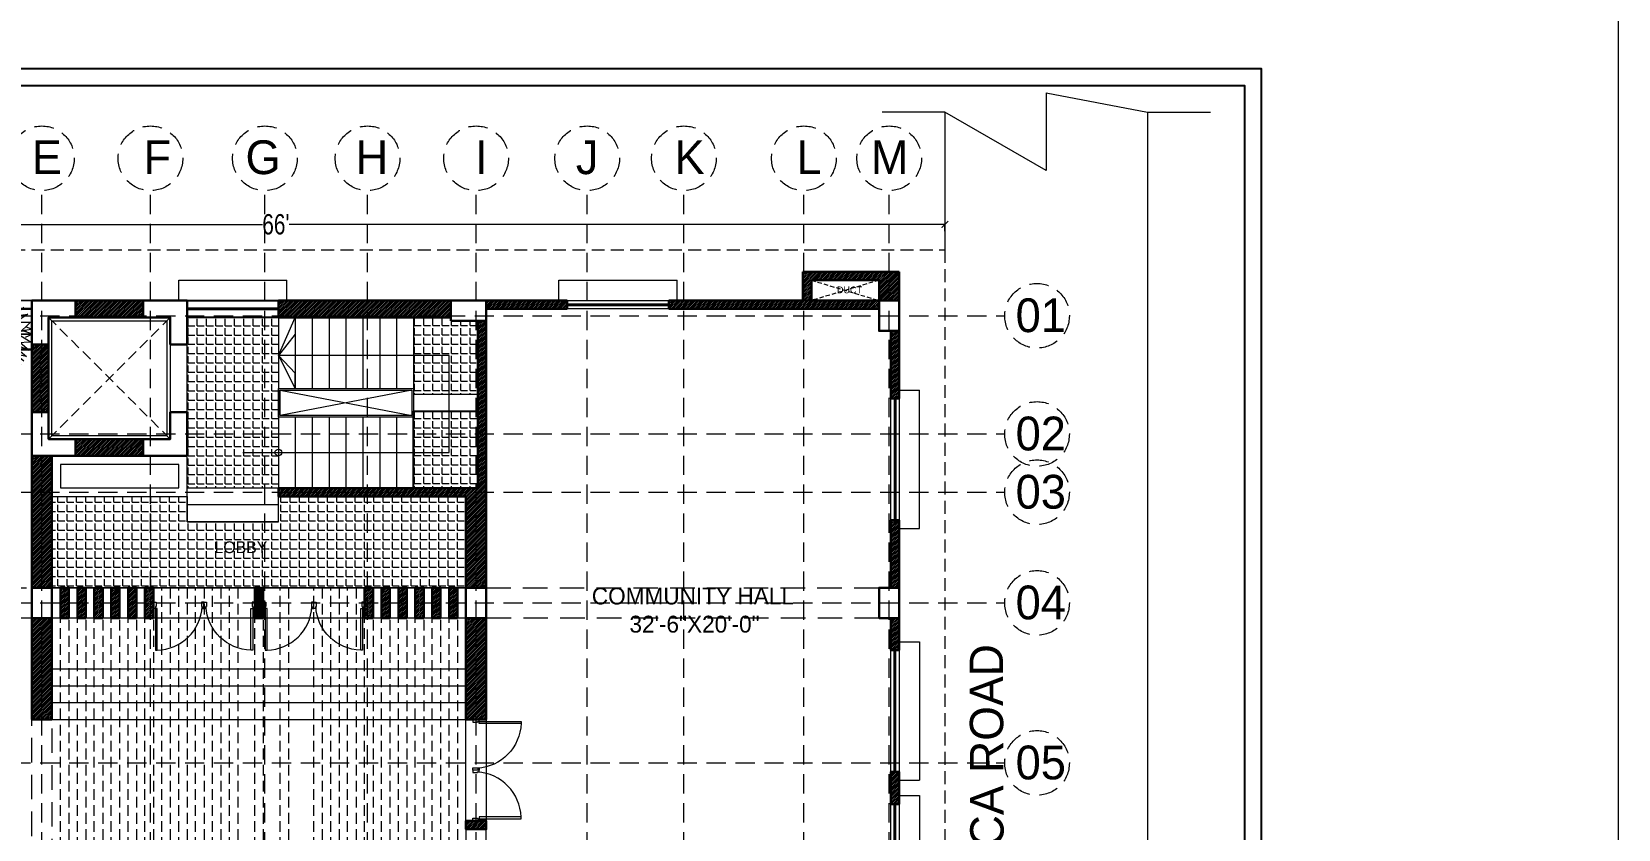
# Model space of a CAD drawing. Header units: inches. Extents: x 23587 to 406221, y -226199 to -75910.
# Drawn here: x 390382 to 391322, y -214970 to -214498 of the extents above; entities that cross this region are included whole.
import ezdxf

# ---------------------------------------------------------------- set-up
doc = ezdxf.new("R2010")
doc.units = ezdxf.units.IN
doc.header["$LTSCALE"] = 25.4
doc.header["$MEASUREMENT"] = 0
doc.header["$PDMODE"] = 34
doc.linetypes.add('DASHED', pattern=[0.75, 0.5, -0.25])
doc.linetypes.add('DASHED2', pattern=[9.525, 6.35, -3.175])
for name, color, linetype, lineweight in [('COLOUM', 1, 'Continuous', 40), ('Fresh air fan', 250, 'Continuous', 0), ('RAIL', 22, 'Continuous', 13), ('sill', 252, 'Continuous', 13), ('stair', 139, 'Continuous', 18), ('T-TEXT', 5, 'Continuous', 13), ('Text.', 7, 'Continuous', 13), ('wall', 7, 'Continuous', 30)]:
    doc.layers.add(name, color=color, linetype=linetype, lineweight=lineweight)
doc.layers.add('DOOR', color=42, linetype='Continuous')
doc.styles.add('2', font='ARIALN.TTF')
doc.styles.add('style3', font='TCCM____.TTF')
doc.styles.add('Swis 721 LrCn BT', font='swisscl.ttf')
doc.dimstyles.new('WORKING DIM_01', dxfattribs={"dimtxt": 7, "dimasz": 4, "dimexe": 0.03, "dimexo": 0.0125, "dimgap": 0.0125, "dimtad": 0, "dimdec": 0, "dimzin": 0, "dimdsep": 46, "dimlunit": 4, "dimtxsty": 'Swis 721 LrCn BT', "dimblk": 'ARCHTICK', "dimcen": 0.135, "dimdle": 0.03, "dimclrd": 256, "dimclre": 256, "dimclrt": 256, "dimadec": 0, "dimazin": 0, "dimtfac": 1, "dimtdec": 0, "dimtofl": 0, "dimtmove": 2, "dimatfit": 3, "dimldrblk": 'ARCHTICK', "dimfxl": 0, "dimtolj": 1, "dimtzin": 0, "dimlwd": -1, "dimlwe": -1, "dimarcsym": 0})
pattern_1 = [(0, (389365.9585, -210563.4995), (0, 5.5), [4, -1.5]), (90, (389365.9585, -210563.4995), (-5.5, 3e-16), [4, -1.5])]
pattern_2 = [(45, (387455.4772, -204766.60535), (-0.530330086, 0.530330086), [])]
pattern_3 = [(0, (387455.477, -204766.6053), (0, 5.5), [4, -1.5]), (90, (387455.477, -204766.6053), (-5.5, 3e-16), [4, -1.5])]

# ---------------------------------------------------------------- blocks, each defined once
blk = doc.blocks.new('_ArchTick')
at = {"color": 0, "linetype": 'ByBlock', "const_width": 0.15}
blk.add_lwpolyline([(-0.5, -0.5), (0.5, 0.5)], dxfattribs=at)
blk = doc.blocks.new('*D73')
at = {"layer": 'Defpoints', "color": 0, "lineweight": 13, "ltscale": 0.09, "transparency": 16777216}
for p in [(390922.96, -214612.11), (390130.96, -214627.17), (390922.96, -214627.17)]:
    blk.add_point(p, dxfattribs=at)
at = {"layer": 'Fresh air fan', "linetype": 'Continuous', "ltscale": 0.09, "transparency": 16777216}
for p, q in [((390130.93, -214612.11), (390519.09, -214612.11)), ((390130.96, -214616.11), (390130.96, -214612.08)), ((390922.99, -214612.11), (390534.84, -214612.11)), ((390922.96, -214616.11), (390922.96, -214612.08))]:
    blk.add_line(p, q, dxfattribs=at)
at = {"layer": 'Fresh air fan', "ltscale": 0.09, "transparency": 16777216, "xscale": 4, "yscale": 4, "zscale": 4, "rotation": 180}
blk.add_blockref('_ArchTick', (390130.96, -214612.11), dxfattribs=at)
at = {"layer": 'Fresh air fan', "ltscale": 0.09, "transparency": 16777216, "xscale": 4, "yscale": 4, "zscale": 4}
blk.add_blockref('_ArchTick', (390922.96, -214612.11), dxfattribs=at)
at = {"layer": 'Fresh air fan', "lineweight": 9, "ltscale": 0.09, "transparency": 16777216, "insert": (390526.96, -214612.11), "char_height": 12, "attachment_point": 5, "style": 'Swis 721 LrCn BT'}
blk.add_mtext("\\A1;66'", dxfattribs=at)
blk = doc.blocks.new('VNBVN')
at = {"layer": 'DOOR', "color": 8, "lineweight": 5}
for points in [[(24894.1, -74768.9), (24892.6, -74768.9), (24892.6, -74801.9), (24894.1, -74801.9)], [(24855.6, -74801.9), (24855.6, -74806.9), (24857.6, -74806.9), (24857.6, -74803.4), (24857.1, -74803.4), (24857.1, -74801.9)], [(24895.6, -74801.9), (24895.6, -74806.9), (24893.6, -74806.9), (24893.6, -74803.4), (24894.1, -74803.4), (24894.1, -74801.9)]]:
    blk.add_lwpolyline(points, close=True, dxfattribs=at)
blk.add_arc((24893.7, -74805.5), 36.6, 91.6166, 176.7465, dxfattribs=at)
blk = doc.blocks.new('HGJFGJHFG')
at = {"layer": 'DOOR', "extrusion": (0, 0, -1), "yscale": 1.049999999995149, "zscale": -1.049999999995149, "rotation": 180}
for p, xscale in [((-27194.9, -88990.5), -1.049999999995149), ((25002, -88990.5), 1.049999999995149)]:
    blk.add_blockref('VNBVN', p, dxfattribs=dict(at, xscale=xscale))
blk = doc.blocks.new('SHDFGH')
at = {"layer": 'Fresh air fan', "color": 254, "linetype": 'DASHED', "lineweight": 9, "ltscale": 0.9}
for p, q in [((5417.18, -4745.58), (5417.18, -4028.63)), ((5481.43, -4745.58), (5481.43, -4028.63)), ((5549.18, -4745.58), (5549.18, -4028.63)), ((5609.93, -4745.58), (5609.93, -4028.63)), ((5674.18, -4745.58), (5674.18, -4028.63)), ((5739.93, -4745.58), (5739.93, -4028.63)), ((5797.18, -4745.58), (5797.18, -4028.63)), ((5868.18, -4745.58), (5868.18, -4028.63)), ((5918.68, -4745.58), (5918.68, -4028.63)), ((5107.56, -4102.67), (5987.06, -4102.67)), ((5107.56, -4172.67), (5987.06, -4172.67)), ((5107.56, -4207.15), (5987.06, -4207.15)), ((5107.56, -4272.67), (5987.06, -4272.67)), ((5107.56, -4367.4), (5987.06, -4367.4))]:
    blk.add_line(p, q, dxfattribs=at)
for centre in [(5417.18, -4009.49), (5481.43, -4009.49), (5549.18, -4009.49), (5609.93, -4009.49), (5674.18, -4009.49), (5739.93, -4009.49), (5797.18, -4009.49), (5868.18, -4009.49), (5918.68, -4009.49), (6006.19, -4102.67), (6006.19, -4172.67), (6006.19, -4207.15), (6006.19, -4272.67), (6006.19, -4367.4)]:
    blk.add_circle(centre, 19.14, dxfattribs=at)
at = {"layer": 'Fresh air fan', "color": 250, "lineweight": 25, "ltscale": 0.09, "char_height": 20, "attachment_point": 1, "style": '2'}
for s, width, insert in [('{\\fCentury Gothic|b0|i0|c0|p34;E}', 20, (5411.24, -3998.85)), ('{\\fCentury Gothic|b0|i0|c0|p34;F}', 20, (5477.34, -3998.85)), ('{\\fCentury Gothic|b0|i0|c0|p34;G}', 20, (5537.7, -3998.85)), ('{\\fCentury Gothic|b0|i0|c0|p34;H}', 20, (5602.84, -3998.85)), ('{\\fCentury Gothic|b0|i0|c0|p34;I}', 20, (5673.55, -3998.85)), ('{\\fCentury Gothic|b0|i0|c0|p34;J}', 20, (5733.24, -3998.85)), ('{\\fCentury Gothic|b0|i0|c0|p34;K}', 20, (5791.65, -3998.85)), ('{\\fCentury Gothic|b0|i0|c0|p34;L}', 20, (5863.82, -3998.85)), ('{\\fCentury Gothic|b0|i0|c0|p34;M}', 20, (5907.83, -3998.85)), ('{\\fCentury Gothic|b0|i0|c0|p34;01}', 20, (5993.54, -4092.39)), ('{\\fCentury Gothic|b0|i0|c0|p34;02}', 25.1833, (5993.54, -4162.39)), ('{\\fCentury Gothic|b0|i0|c0|p34;03}', 25.4883, (5993.54, -4196.87)), ('{\\fCentury Gothic|b0|i0|c0|p34;04}', 20, (5993.54, -4262.39)), ('{\\fCentury Gothic|b0|i0|c0|p34;05}', 20, (5993.54, -4357.12))]:
    blk.add_mtext_dynamic_manual_height_columns(s, width=width, gutter_width=0.5, heights=[0], dxfattribs=dict(at, insert=insert))
blk = doc.blocks.new('DSFGHSDFGHSDF')
at = {"lineweight": 0}
blk.add_hatch(color=92, dxfattribs=at).paths.add_polyline_path([(3231.4, -10912.8), (3176.3, -10939.7), (3151, -10965.1), (3151.2, -10965.3), (3166.4, -10965.3)])
h = blk.add_hatch(color=92, dxfattribs=at)
h.paths.add_polyline_path([(3123.1, -10937.2), (3056.1, -10953), (3129.4, -10965.3), (3150.7, -10965.3), (3151, -10965.1), (3150.5, -10964.6)])
h.paths.add_polyline_path([(3146, -10963.4), (3146.3, -10964.7), (3131, -10963.8), (3067.1, -10953), (3122.4, -10939.6)], flags=16)
h.paths.add_polyline_path([(3146.3, -10964.7), (3139.5, -10963.6), (3129.2, -10962.6), (3079.2, -10952.4), (3122.8, -10942)], flags=16)
h.paths.add_polyline_path([(3139.5, -10963.6), (3136.4, -10961.5), (3090.1, -10952.5), (3123.8, -10945.2)], flags=0)
h = blk.add_hatch(color=92, dxfattribs=at)
h.paths.add_polyline_path([(3121, -11015.4), (3119.5, -10996.5), (3109.5, -11006.5), (3093.4, -11041.8)])
h.paths.add_polyline_path([(3119.4, -11013.7), (3119.5, -10999.2), (3111.1, -11008.1), (3111.5, -11008.7), (3098.9, -11034.8)], flags=16)
at = {"color": 92, "linetype": 'Continuous', "lineweight": 0}
for p, q in [((3109.8, -10923.9), (3088.8, -10892.5)), ((3088.8, -10892.5), (3106.4, -10900.3)), ((3123.1, -10937.2), (3099.4, -10884.6)), ((3099.4, -10884.6), (3151.3, -10922.6)), ((3118, -10898.2), (3120.4, -10874.5)), ((3120.4, -10874.5), (3151.2, -10911.6)), ((3132.1, -10871.4), (3128.4, -10884.2)), ((3142.4, -10901), (3132.1, -10871.4)), ((3151.2, -10870.4), (3142.4, -10901)), ((3151, -10965.1), (3151, -10870.4)), ((3151, -10870.4), (3151, -11060.3)), ((3151.2, -10911.6), (3163.4, -10870.2)), ((3157.4, -10890.4), (3151.2, -10870.4)), ((3151.2, -10922.6), (3186.6, -10876.2)), ((3163.4, -10870.2), (3166.7, -10902.3)), ((3186.6, -10876.2), (3176.3, -10939.7)), ((3181.8, -10906), (3197.5, -10881.4)), ((3197.5, -10881.4), (3182.3, -10933.7)), ((3104.2, -10941.7), (3074.3, -10908.1)), ((3074.3, -10908.1), (3109.8, -10923.9)), ((3218.8, -10897.2), (3083.6, -11032.4)), ((3218.5, -11032.6), (3084, -10898.1)), ((3084, -10898.1), (3087.1, -10913.8)), ((3151, -10965.1), (3218.8, -10897.2)), ((3217.5, -10921.8), (3165, -10964.5)), ((3231.4, -10912.8), (3166.4, -10965.3)), ((3176.3, -10939.7), (3231.4, -10912.8)), ((3179.3, -10939.2), (3217.5, -10921.8)), ((3182.3, -10933.7), (3222, -10900.7)), ((3219.1, -10896.9), (3191.9, -10900.8)), ((3222, -10900.7), (3214, -10921.3)), ((3055.4, -10961.6), (3069.8, -10955.3)), ((3056.1, -10953), (3123.1, -10937.2)), ((3129.4, -10965.3), (3056.1, -10953)), ((3101.4, -10942.3), (3060.4, -10934.6)), ((3060.4, -10934.6), (3077.6, -10947.9)), ((3089.9, -10925.6), (3064.2, -10924.9)), ((3064.2, -10924.9), (3101.4, -10942.3)), ((3122.4, -10939.6), (3067.1, -10953)), ((3067.1, -10953), (3131, -10963.8)), ((3122.8, -10942), (3079.2, -10952.4)), ((3079.2, -10952.4), (3129.2, -10962.6)), ((3123.8, -10945.2), (3090.1, -10952.5)), ((3090.1, -10952.5), (3136.4, -10961.5)), ((3123.8, -10948.1), (3101.1, -10952)), ((3101.1, -10952), (3132.4, -10959)), ((3123.9, -10950.5), (3111.1, -10952.4)), ((3111.1, -10952.4), (3128, -10956)), ((3124.2, -10952.4), (3120.4, -10953.5)), ((3146, -10963.4), (3122.4, -10939.6)), ((3146.3, -10964.7), (3122.8, -10942)), ((3139.5, -10963.6), (3123.8, -10945.2)), ((3136.4, -10961.5), (3123.8, -10948.1)), ((3132.4, -10959), (3123.9, -10950.5)), ((3128, -10956), (3124.2, -10952.4)), ((3155.4, -10964), (3179.3, -10939.2)), ((3156.9, -10964.3), (3180.4, -10941.4)), ((3160.9, -10963), (3180.7, -10942.6)), ((3196.8, -10935.4), (3164, -10962.8)), ((3164, -10962.8), (3181, -10943.8)), ((3209.3, -10927.6), (3165, -10963.2)), ((3188.5, -10940.9), (3172.5, -10955.1)), ((3172.5, -10955.1), (3180.3, -10944.8)), ((3180.4, -10941.4), (3209.3, -10927.6)), ((3180.7, -10942.6), (3196.8, -10935.4)), ((3181, -10943.8), (3188.5, -10940.9)), ((3195.2, -10942), (3244.2, -10942.1)), ((3209.7, -10930.2), (3238.7, -10926.2)), ((3238.7, -10926.2), (3215.2, -10942)), ((3244.2, -10942.1), (3220, -10965.3)), ((3246.5, -10955.6), (3235.2, -10950.8)), ((3107.8, -10965.3), (3055.4, -10961.6)), ((3095.6, -10973), (3055.8, -10974.9)), ((3055.8, -10974.9), (3075.7, -10985.7)), ((3246.8, -10965.3), (3055.9, -10965.3)), ((3069.4, -10962.6), (3056.4, -10965.3)), ((3056.4, -10965.3), (3095.6, -10973)), ((3060.2, -10995.5), (3107.8, -10965.3)), ((3071.1, -11018), (3129.4, -10965.3)), ((3129.2, -10962.6), (3139.5, -10963.6)), ((3131, -10963.8), (3146.3, -10964.7)), ((3151.2, -10965.3), (3150.5, -10964.6)), ((3151.2, -10965.3), (3151, -10965.1)), ((3151.2, -10965.3), (3246.8, -10965.3)), ((3153.8, -10966.3), (3172.2, -10983.6)), ((3155.4, -10964), (3156.9, -10964.3)), ((3165.8, -10966.4), (3156.2, -10966.7)), ((3156.2, -10966.7), (3172.5, -10983)), ((3165, -10964.5), (3156.9, -10964.3)), ((3165.8, -10967.9), (3160.7, -10968.1)), ((3160.7, -10968.1), (3173.7, -10982.3)), ((3165, -10963.2), (3160.9, -10963)), ((3166.7, -10969.2), (3163.3, -10970)), ((3163.3, -10970), (3174.6, -10981.9)), ((3166.4, -10970.7), (3165.3, -10971.6)), ((3165.3, -10971.6), (3176.1, -10981.4)), ((3221.2, -11011.4), (3165.8, -10966.4)), ((3209, -11003.2), (3165.8, -10967.9)), ((3166.4, -10965.3), (3230.9, -11018.4)), ((3184.4, -10986.3), (3166.4, -10970.7)), ((3194.8, -10993.7), (3166.7, -10969.2)), ((3230.9, -11018.4), (3170.1, -10984.2)), ((3170.1, -10984.2), (3193.5, -11051.3)), ((3172.2, -10983.6), (3221.2, -11011.4)), ((3172.5, -10983), (3209, -11003.2)), ((3173.7, -10982.3), (3194.8, -10993.7)), ((3174.6, -10981.9), (3184.4, -10986.3)), ((3245.7, -10981.3), (3189, -10983.9)), ((3241.5, -10997.3), (3204.8, -10983.2)), ((3204.8, -10983.2), (3236.3, -11009.3)), ((3220, -10965.3), (3245.7, -10981.3)), ((3223.6, -10982.3), (3241.5, -10997.3)), ((3227.5, -10958), (3246.5, -10955.6)), ((3247, -10964.7), (3227.5, -10958)), ((3247, -10965.9), (3233.7, -10972.3)), ((3105.6, -10986.9), (3060.2, -10995.5)), ((3089.3, -10990), (3062.9, -11002.7)), ((3062.9, -11002.7), (3084.2, -11006.2)), ((3119.5, -10996.5), (3071.1, -11018)), ((3109.5, -11006.5), (3080.3, -11029.8)), ((3080.3, -11029.8), (3089.2, -11010)), ((3084.3, -11025), (3110.4, -11002.2)), ((3086.6, -11020.9), (3102.8, -11007.2)), ((3090, -11012.4), (3086.6, -11020.9)), ((3110.4, -11002.2), (3090, -11012.4)), ((3102.8, -11007.2), (3091, -11014.6)), ((3093.4, -11041.8), (3109.5, -11006.5)), ((3121, -11015.4), (3093.4, -11041.8)), ((3098.9, -11034.8), (3111.5, -11008.7)), ((3119.4, -11013.7), (3098.9, -11034.8)), ((3104.7, -11025.8), (3111.7, -11010.3)), ((3118.4, -11012.9), (3104.7, -11025.8)), ((3116.4, -11012), (3108.5, -11020.8)), ((3108.5, -11020.8), (3111.3, -11012.9)), ((3110.9, -11014.8), (3108.5, -11020.8)), ((3114, -11012), (3110.9, -11014.8)), ((3111.1, -11008.1), (3119.5, -10999.2)), ((3111.1, -11008.1), (3111.5, -11008.7)), ((3111.3, -11012.9), (3114.1, -11010.7)), ((3111.5, -11008.7), (3117.1, -11004.5)), ((3111.7, -11010.3), (3115, -11008)), ((3114.1, -11010.7), (3114, -11012)), ((3115, -11008), (3116.4, -11012)), ((3117.1, -11004.5), (3118.4, -11012.9)), ((3119.5, -10999.2), (3119.4, -11013.7)), ((3124.3, -11057.3), (3119.5, -10996.5)), ((3151, -11004.3), (3124.3, -11057.3)), ((3193.5, -11051.3), (3151, -11004.3)), ((3225.5, -11025.8), (3197.2, -11011.3)), ((3197.2, -11011.3), (3202.1, -11046.5)), ((3205.2, -11003.9), (3225.5, -11025.8)), ((3236.3, -11009.3), (3214.3, -11005)), ((3083.5, -11032.5), (3100.7, -11025.9)), ((3111.1, -11053.2), (3108.3, -11027.6)), ((3122, -11027.5), (3111.1, -11053.2)), ((3140.6, -11060.5), (3142, -11022.2)), ((3151, -11031.4), (3140.6, -11060.5)), ((3158.2, -11041.3), (3150.9, -11061.1)), ((3170.9, -11059.1), (3151, -11031.4)), ((3174, -11029.8), (3170.9, -11059.1)), ((3202.1, -11046.5), (3184.9, -11026.5)), ((3218.8, -11033.2), (3199.6, -11028.8)), ((3199.6, -11028.8), (3213.2, -11038.4)), ((3213.2, -11038.4), (3200.8, -11037.4)), ((3212.8, -11019.3), (3218.8, -11033.2))]:
    blk.add_line(p, q, dxfattribs=at)
at = {"color": 92, "lineweight": 0}
for p, q in [((3090.1, -10952.5), (3079.2, -10952.4)), ((3123.8, -10945.2), (3122.8, -10942)), ((3136.4, -10961.5), (3139.5, -10963.6)), ((3139.5, -10963.6), (3146.3, -10964.7)), ((3146, -10963.4), (3146.3, -10964.7))]:
    blk.add_line(p, q, dxfattribs=at)

msp = doc.modelspace()

# ---------------------------------------------------------------- hatches: boundary and pattern name
at = {"layer": 'Fresh air fan', "lineweight": 5, "ltscale": 0.09}
h = msp.add_hatch(dxfattribs=at)
h.set_pattern_fill('ANSI31', color=254, scale=6)
h.set_pattern_definition(pattern_2)
h.paths.add_polyline_path([(390843.96, -214657.17), (390843.96, -214645.17), (390883.96, -214645.17), (390883.96, -214657.17), (390895.96, -214657.17), (390895.96, -214640.17), (390838.96, -214640.17), (390838.96, -214657.17)])
h = msp.add_hatch(dxfattribs=at)
h.set_pattern_fill('ANSI31', color=254, scale=6)
h.set_pattern_definition(pattern_2)
h.paths.add_polyline_path([(390408.46, -214657.17), (390448.46, -214657.17), (390448.46, -214667.17), (390408.46, -214667.17)])
h = msp.add_hatch(dxfattribs=at)
h.set_pattern_fill('ANSI31', color=254, scale=6)
h.set_pattern_definition(pattern_2)
h.paths.add_polyline_path([(390528.46, -214657.17), (390630.46, -214657.17), (390630.46, -214667.17), (390528.46, -214667.17)])
h = msp.add_hatch(dxfattribs=at)
h.set_pattern_fill('ANSI31', color=254, scale=6)
h.set_pattern_definition(pattern_2)
h.paths.add_polyline_path([(390651.46, -214657.17), (390699.46, -214657.17), (390699.46, -214662.17), (390651.46, -214662.17)])
h = msp.add_hatch(dxfattribs=at)
h.set_pattern_fill('ANSI31', color=254, scale=6)
h.set_pattern_definition(pattern_2)
h.paths.add_polyline_path([(390759.46, -214657.17), (390883.96, -214657.17), (390883.96, -214662.17), (390759.46, -214662.17)])
h = msp.add_hatch(dxfattribs=at)
h.set_pattern_fill('ANGLE', color=253, scale=20)
h.set_pattern_definition(pattern_3)
h.paths.add_polyline_path([(390474.46, -214667.17), (390528.46, -214667.17), (390528.46, -214768.16), (390474.46, -214768.16)])
h = msp.add_hatch(dxfattribs=at)
h.set_pattern_fill('ANSI31', color=254, scale=6)
h.set_pattern_definition(pattern_2)
h.paths.add_polyline_path([(390528.46, -214773.14), (390639.46, -214773.14), (390639.46, -214827.17), (390651.46, -214827.17), (390651.46, -214669.17), (390646.46, -214669.17), (390646.46, -214768.16), (390528.46, -214768.16)])
h = msp.add_hatch(dxfattribs=at)
h.set_pattern_fill('ANGLE', color=253, scale=20)
h.set_pattern_definition(pattern_1)
h.paths.add_polyline_path([(390645.46, -214669.17), (390630.46, -214669.17), (390630.46, -214667.17), (390608.46, -214667.17), (390608.46, -214689.67), (390629.46, -214689.67), (390629.46, -214712.68), (390645.46, -214712.68)])
h.paths.add_polyline_path([(390629.46, -214689.67), (390608.46, -214689.67), (390608.46, -214712.68), (390629.46, -214712.68)], flags=17)
h = msp.add_hatch(dxfattribs=at)
h.set_pattern_fill('ANSI31', color=254, scale=6)
h.set_pattern_definition(pattern_2)
h.paths.add_polyline_path([(390382.46, -214683.17), (390392.46, -214683.17), (390392.46, -214723.17), (390382.46, -214723.17)])
h = msp.add_hatch(dxfattribs=at)
h.set_pattern_fill('ANSI31', color=254, scale=6)
h.set_pattern_definition(pattern_2)
h.paths.add_polyline_path([(390890.96, -214715.17), (390895.96, -214715.17), (390895.96, -214675.17), (390890.96, -214675.17)])
h = msp.add_hatch(dxfattribs=at)
h.set_pattern_fill('ANGLE', color=253, scale=20)
h.set_pattern_definition(pattern_1)
h.paths.add_polyline_path([(390608.46, -214722.68), (390646.46, -214722.68), (390646.46, -214768.16), (390608.46, -214768.16)])
h = msp.add_hatch(dxfattribs=at)
h.set_pattern_fill('ANSI31', color=254, scale=6)
h.set_pattern_definition(pattern_2)
h.paths.add_polyline_path([(390408.46, -214739.17), (390448.46, -214739.17), (390448.46, -214749.17), (390408.46, -214749.17)])
h = msp.add_hatch(dxfattribs=at)
h.set_pattern_fill('ANSI31', color=254, scale=6)
h.set_pattern_definition(pattern_2)
h.paths.add_polyline_path([(390394.46, -214827.17), (390382.46, -214827.17), (390382.46, -214749.17), (390394.46, -214749.17)])
h = msp.add_hatch(dxfattribs=at)
h.set_pattern_fill('ANGLE', color=253, scale=20)
h.set_pattern_definition(pattern_3)
h.paths.add_polyline_path([(390394.46, -214773.14), (390474.46, -214773.14), (390474.46, -214788.16), (390528.46, -214788.16), (390528.46, -214773.14), (390639.46, -214773.14), (390639.46, -214827.17), (390394.46, -214827.17)])
h = msp.add_hatch(dxfattribs=at)
h.set_pattern_fill('ANSI31', color=254, scale=6)
h.set_pattern_definition(pattern_2)
h.paths.add_polyline_path([(390890.96, -214787.17), (390895.96, -214787.17), (390895.96, -214827.17), (390890.96, -214827.17)])
h = msp.add_hatch(dxfattribs=at)
h.set_pattern_fill('ANSI31', color=254, scale=6)
h.set_pattern_definition(pattern_2)
h.paths.add_polyline_path([(390399.46, -214827.17), (390404.46, -214827.17), (390404.46, -214845.17), (390399.46, -214845.17)])
h = msp.add_hatch(dxfattribs=at)
h.set_pattern_fill('ANSI31', color=254, scale=6)
h.set_pattern_definition(pattern_2)
h.paths.add_polyline_path([(390409.46, -214827.17), (390414.46, -214827.17), (390414.46, -214845.17), (390409.46, -214845.17)])
h = msp.add_hatch(dxfattribs=at)
h.set_pattern_fill('ANSI31', color=254, scale=6)
h.set_pattern_definition(pattern_2)
h.paths.add_polyline_path([(390419.46, -214827.17), (390424.46, -214827.17), (390424.46, -214845.17), (390419.46, -214845.17)])
h = msp.add_hatch(dxfattribs=at)
h.set_pattern_fill('ANSI31', color=254, scale=6)
h.set_pattern_definition(pattern_2)
h.paths.add_polyline_path([(390429.46, -214827.17), (390434.46, -214827.17), (390434.46, -214845.17), (390429.46, -214845.17)])
h = msp.add_hatch(dxfattribs=at)
h.set_pattern_fill('ANSI31', color=254, scale=6)
h.set_pattern_definition(pattern_2)
h.paths.add_polyline_path([(390439.46, -214827.17), (390444.46, -214827.17), (390444.46, -214845.17), (390439.46, -214845.17)])
h = msp.add_hatch(dxfattribs=at)
h.set_pattern_fill('ANSI31', color=254, scale=6)
h.set_pattern_definition(pattern_2)
h.paths.add_polyline_path([(390449.46, -214827.17), (390454.46, -214827.17), (390454.46, -214845.17), (390449.46, -214845.17)])
at = {"layer": 'Fresh air fan', "lineweight": 0, "ltscale": 0.09, "true_color": 0x636466}
h = msp.add_hatch(dxfattribs=at)
h.set_pattern_fill('ANSI31', color=251)
h.set_pattern_definition([(45, (387455.47719, -204766.60535), (-0.0883883476, 0.0883883476), [])])
h.paths.add_polyline_path([(390514.46, -214827.17), (390519.46, -214827.17), (390519.46, -214845.17), (390514.46, -214845.17)])
at = {"layer": 'Fresh air fan', "lineweight": 5, "ltscale": 0.09}
h = msp.add_hatch(dxfattribs=at)
h.set_pattern_fill('ANSI31', color=254, scale=6)
h.set_pattern_definition(pattern_2)
h.paths.add_polyline_path([(390579.46, -214827.17), (390584.46, -214827.17), (390584.46, -214845.17), (390579.46, -214845.17)])
h = msp.add_hatch(dxfattribs=at)
h.set_pattern_fill('ANSI31', color=254, scale=6)
h.set_pattern_definition(pattern_2)
h.paths.add_polyline_path([(390589.46, -214827.17), (390594.46, -214827.17), (390594.46, -214845.17), (390589.46, -214845.17)])
h = msp.add_hatch(dxfattribs=at)
h.set_pattern_fill('ANSI31', color=254, scale=6)
h.set_pattern_definition(pattern_2)
h.paths.add_polyline_path([(390599.46, -214827.17), (390604.46, -214827.17), (390604.46, -214845.17), (390599.46, -214845.17)])
h = msp.add_hatch(dxfattribs=at)
h.set_pattern_fill('ANSI31', color=254, scale=6)
h.set_pattern_definition(pattern_2)
h.paths.add_polyline_path([(390609.46, -214827.17), (390614.46, -214827.17), (390614.46, -214845.17), (390609.46, -214845.17)])
h = msp.add_hatch(dxfattribs=at)
h.set_pattern_fill('ANSI31', color=254, scale=6)
h.set_pattern_definition(pattern_2)
h.paths.add_polyline_path([(390619.46, -214827.17), (390624.46, -214827.17), (390624.46, -214845.17), (390619.46, -214845.17)])
h = msp.add_hatch(dxfattribs=at)
h.set_pattern_fill('ANSI31', color=254, scale=6)
h.set_pattern_definition(pattern_2)
h.paths.add_polyline_path([(390629.46, -214827.17), (390634.46, -214827.17), (390634.46, -214845.17), (390629.46, -214845.17)])
h = msp.add_hatch(dxfattribs=at)
h.set_pattern_fill('ANSI31', color=254, scale=6)
h.set_pattern_definition(pattern_2)
h.paths.add_polyline_path([(390382.46, -214905.17), (390394.46, -214905.17), (390394.46, -214845.17), (390382.46, -214845.17)])
h = msp.add_hatch(dxfattribs=at)
h.set_pattern_fill('ANSI31', color=254, scale=6)
h.set_pattern_definition(pattern_2)
h.paths.add_polyline_path([(390639.46, -214845.17), (390651.46, -214845.17), (390651.46, -214905.17), (390639.46, -214905.17)])
h = msp.add_hatch(dxfattribs=at)
h.set_pattern_fill('ANSI31', color=254, scale=6)
h.set_pattern_definition(pattern_2)
h.paths.add_polyline_path([(390890.96, -214845.17), (390895.96, -214845.17), (390895.96, -214864.19), (390890.96, -214864.19)])
h = msp.add_hatch(dxfattribs=at)
h.set_pattern_fill('ANSI31', color=254, scale=6)
h.set_pattern_definition(pattern_2)
h.paths.add_polyline_path([(390890.96, -214936.19), (390895.96, -214936.19), (390895.96, -214955.22), (390890.96, -214955.22)])
h = msp.add_hatch(dxfattribs=at)
h.set_pattern_fill('ANSI31', color=254, scale=6)
h.set_pattern_definition(pattern_2)
h.paths.add_polyline_path([(390639.46, -214965.17), (390651.46, -214965.17), (390651.46, -214970.16), (390639.46, -214970.16)])

# ---------------------------------------------------------------- linework, layer by layer
at = {"layer": 'COLOUM', "lineweight": 30}
for points in [[(390382.46, -214657.17), (390408.46, -214657.17), (390408.46, -214667.17), (390392.46, -214667.17), (390392.46, -214683.17), (390382.46, -214683.17), (390382.46, -214657.17)], [(390474.46, -214657.17), (390448.46, -214657.17), (390448.46, -214667.17), (390464.46, -214667.17), (390464.46, -214683.17), (390474.46, -214683.17), (390474.46, -214657.17)], [(390382.46, -214749.17), (390408.46, -214749.17), (390408.46, -214739.17), (390392.46, -214739.17), (390392.46, -214723.17), (390382.46, -214723.17), (390382.46, -214749.17)], [(390474.46, -214749.17), (390448.46, -214749.17), (390448.46, -214739.17), (390464.46, -214739.17), (390464.46, -214723.17), (390474.46, -214723.17), (390474.46, -214749.17)]]:
    msp.add_lwpolyline(points, dxfattribs=at)
for points in [[(390630.46, -214669.17), (390630.46, -214657.17), (390651.46, -214657.17), (390651.46, -214669.17)], [(390895.96, -214675.17), (390883.96, -214675.17), (390883.96, -214657.17), (390895.96, -214657.17)], [(390394.46, -214845.17), (390382.46, -214845.17), (390382.46, -214827.17), (390394.46, -214827.17)], [(390651.46, -214845.17), (390639.46, -214845.17), (390639.46, -214827.17), (390651.46, -214827.17)], [(390895.96, -214845.17), (390883.96, -214845.17), (390883.96, -214827.17), (390895.96, -214827.17)]]:
    msp.add_lwpolyline(points, close=True, dxfattribs=at)
at = {"layer": 'Fresh air fan', "color": 140, "linetype": 'DASHED', "lineweight": 5, "ltscale": 0.6}
for p, q in [((390130.96, -214627.17), (390922.96, -214627.17)), ((390922.96, -214627.17), (390922.96, -215287.17))]:
    msp.add_line(p, q, dxfattribs=at)
at = {"layer": 'Fresh air fan', "color": 6, "lineweight": 13, "ltscale": 0.09}
for p, q in [((390469.46, -214657.17), (390469.46, -214645.17)), ((390469.46, -214645.17), (390533.46, -214645.17)), ((390533.46, -214657.17), (390533.46, -214645.17)), ((390694.46, -214645.17), (390764.46, -214645.17)), ((390694.46, -214657.17), (390694.46, -214645.17)), ((390764.46, -214657.17), (390764.46, -214645.17)), ((390895.96, -214710.17), (390907.96, -214710.17)), ((390907.96, -214792.17), (390907.96, -214710.17)), ((390895.96, -214792.17), (390907.96, -214792.17)), ((390895.96, -214859.19), (390907.96, -214859.19)), ((390907.96, -214859.19), (390907.96, -214941.19)), ((390895.96, -214941.19), (390907.96, -214941.19)), ((390895.96, -214950.22), (390907.96, -214950.22)), ((390907.96, -214950.22), (390907.96, -215032.22))]:
    msp.add_line(p, q, dxfattribs=at)
at = {"layer": 'Fresh air fan', "color": 250, "lineweight": 13, "ltscale": 0.09}
for p, q in [((390156.96, -214657.17), (390630.46, -214657.17)), ((390201.96, -214657.17), (390382.46, -214657.17)), ((390201.96, -214662.17), (390382.46, -214662.17)), ((390185.96, -214686.17), (390382.46, -214686.17)), ((390528.46, -214768.16), (390474.46, -214768.16)), ((390474.46, -214788.16), (390474.46, -214768.16)), ((390528.46, -214788.16), (390528.46, -214768.16)), ((390528.46, -214778.16), (390474.46, -214778.16)), ((390528.46, -214788.16), (390474.46, -214788.16)), ((390895.96, -214827.17), (390895.96, -214845.17)), ((390895.96, -214845.17), (390888.96, -214845.17)), ((390394.46, -214875.17), (390639.46, -214875.17)), ((390394.46, -214885.17), (390639.46, -214885.17)), ((390394.46, -214895.17), (390639.46, -214895.17)), ((390394.46, -214905.17), (390639.46, -214905.17))]:
    msp.add_line(p, q, dxfattribs=at)
at = {"layer": 'Fresh air fan', "color": 5, "lineweight": 9, "ltscale": 0.09}
for p, q in [((390528.46, -214661.67), (390474.46, -214661.67)), ((390528.46, -214662.17), (390474.46, -214662.17)), ((390528.46, -214662.67), (390474.46, -214662.67)), ((390699.46, -214659.17), (390759.46, -214659.17)), ((390699.46, -214659.67), (390759.46, -214659.67)), ((390699.46, -214660.17), (390759.46, -214660.17)), ((390892.96, -214715.17), (390892.96, -214787.17)), ((390893.46, -214715.17), (390893.46, -214787.17)), ((390893.96, -214715.17), (390893.96, -214787.17)), ((390892.96, -214936.19), (390892.96, -214864.19)), ((390893.46, -214936.19), (390893.46, -214864.19)), ((390893.96, -214936.19), (390893.96, -214864.19)), ((390892.96, -215027.22), (390892.96, -214955.22)), ((390893.46, -215027.22), (390893.46, -214955.22)), ((390893.96, -215027.22), (390893.96, -214955.22))]:
    msp.add_line(p, q, dxfattribs=at)
at = {"layer": 'Fresh air fan', "color": 250, "lineweight": 13, "ltscale": 0.09}
for points in [[(389776.17, -211262.53), (391321.51, -211262.53), (391321.51, -215588.66), (389776.17, -215588.66)], [(390528.46, -214657.17), (390630.46, -214657.17), (390630.46, -214667.17), (390528.46, -214667.17)], [(390651.46, -214657.17), (390699.46, -214657.17), (390699.46, -214662.17), (390651.46, -214662.17)], [(390699.46, -214657.17), (390759.46, -214657.17), (390759.46, -214662.17), (390699.46, -214662.17)], [(390890.96, -214715.17), (390895.96, -214715.17), (390895.96, -214787.17), (390890.96, -214787.17)], [(390474.46, -214749.17), (390394.46, -214749.17), (390394.46, -214773.14), (390474.46, -214773.14)], [(390469.46, -214754.17), (390399.46, -214754.17), (390399.46, -214768.14), (390469.46, -214768.14)], [(390394.46, -214827.17), (390639.46, -214827.17), (390639.46, -214845.17), (390394.46, -214845.17)], [(390639.46, -214845.17), (390651.46, -214845.17), (390651.46, -214905.17), (390639.46, -214905.17)], [(390890.96, -214864.19), (390895.96, -214864.19), (390895.96, -214936.19), (390890.96, -214936.19)], [(390651.46, -214965.17), (390639.46, -214965.17), (390639.46, -214905.17), (390651.46, -214905.17)], [(390890.96, -214955.22), (390895.96, -214955.22), (390895.96, -215027.22), (390890.96, -215027.22)], [(390639.46, -214965.17), (390651.46, -214965.17), (390651.46, -214970.16), (390639.46, -214970.16)], [(390639.46, -215030.16), (390651.46, -215030.16), (390651.46, -214970.16), (390639.46, -214970.16)]]:
    msp.add_lwpolyline(points, close=True, dxfattribs=at)
at = {"layer": 'Fresh air fan', "color": 250, "lineweight": 25, "ltscale": 0.09}
for points in [[(389976.52, -214519.86), (391110.21, -214519.86), (391110.21, -215523.91), (389976.52, -215523.91)], [(389986.52, -214529.86), (391100.21, -214529.86), (391100.21, -215513.91), (389986.52, -215513.91)], [(390474.46, -214657.17), (390528.46, -214657.17), (390528.46, -214667.17), (390474.46, -214667.17)], [(390608.46, -214722.68), (390646.46, -214722.68), (390646.46, -214768.16), (390608.46, -214768.16)]]:
    msp.add_lwpolyline(points, close=True, dxfattribs=at)
at = {"layer": 'Fresh air fan', "color": 250, "lineweight": 13, "ltscale": 0.09}
for points in [[(390838.96, -214657.17), (390838.96, -214640.17), (390895.96, -214640.17), (390895.96, -214657.17), (390883.96, -214657.17), (390883.96, -214645.17), (390843.96, -214645.17), (390843.96, -214657.17), (390838.96, -214657.17)], [(390759.46, -214657.17), (390883.96, -214657.17), (390883.96, -214662.17), (390759.46, -214662.17), (390759.46, -214657.17)], [(390528.46, -214773.14), (390639.46, -214773.14), (390639.46, -214827.17), (390651.46, -214827.17), (390651.46, -214669.17), (390646.46, -214669.17), (390646.46, -214768.16), (390528.46, -214768.16), (390528.46, -214773.14)]]:
    msp.add_lwpolyline(points, dxfattribs=at)
at = {"layer": 'Fresh air fan', "color": 250, "lineweight": 0, "ltscale": 0.09}
for points in [[(390843.96, -214657.17), (390843.96, -214645.17), (390883.96, -214645.17), (390883.96, -214657.17), (390895.96, -214657.17), (390895.96, -214640.17), (390838.96, -214640.17), (390838.96, -214657.17), (390843.96, -214657.17)], [(390394.46, -214773.14), (390474.46, -214773.14), (390474.46, -214788.16), (390528.46, -214788.16), (390528.46, -214773.14), (390639.46, -214773.14), (390639.46, -214827.17), (390394.46, -214827.17), (390394.46, -214773.14)]]:
    msp.add_lwpolyline(points, dxfattribs=at)
at = {"layer": 'Fresh air fan', "color": 20, "linetype": 'DASHED2', "lineweight": 13, "ltscale": 0.09}
for points in [[(390168.96, -214675.17), (390382.46, -214675.17), (390382.46, -214657.17), (390168.96, -214657.17)], [(390168.96, -214827.17), (390382.46, -214827.17), (390382.46, -214845.17), (390168.96, -214845.17)], [(390651.46, -214827.17), (390883.96, -214827.17), (390883.96, -214845.17), (390651.46, -214845.17)], [(390382.46, -214845.17), (390394.46, -214845.17), (390394.46, -215039.48), (390382.46, -215039.48)]]:
    msp.add_lwpolyline(points, close=True, dxfattribs=at)
at = {"layer": 'Fresh air fan', "color": 250, "lineweight": 0, "ltscale": 0.09}
for points in [[(390651.46, -214657.17), (390699.46, -214657.17), (390699.46, -214662.17), (390651.46, -214662.17)], [(390759.46, -214657.17), (390883.96, -214657.17), (390883.96, -214662.17), (390759.46, -214662.17)], [(390474.46, -214667.17), (390528.46, -214667.17), (390528.46, -214768.16), (390474.46, -214768.16)], [(390890.96, -214715.17), (390895.96, -214715.17), (390895.96, -214675.17), (390890.96, -214675.17)], [(390890.96, -214787.17), (390895.96, -214787.17), (390895.96, -214827.17), (390890.96, -214827.17)], [(390890.96, -214845.17), (390895.96, -214845.17), (390895.96, -214864.19), (390890.96, -214864.19)], [(390890.96, -214936.19), (390895.96, -214936.19), (390895.96, -214955.22), (390890.96, -214955.22)], [(390639.46, -214965.17), (390651.46, -214965.17), (390651.46, -214970.16), (390639.46, -214970.16)]]:
    msp.add_lwpolyline(points, close=True, dxfattribs=at)
at = {"layer": 'Fresh air fan', "color": 250, "lineweight": 9, "ltscale": 0.09}
msp.add_lwpolyline([(390608.46, -214667.17), (390608.46, -214712.68), (390646.46, -214712.68), (390646.46, -214669.17), (390630.46, -214669.17), (390630.46, -214667.17), (390608.46, -214667.17)], dxfattribs=at)
at = {"layer": 'RAIL', "lineweight": 9}
for points in [[(390608.46, -214726.16), (390528.46, -214726.16), (390528.46, -214709.17), (390608.46, -214709.17)], [(390607.46, -214725.16), (390529.46, -214725.16), (390529.46, -214710.17), (390607.46, -214710.17)]]:
    msp.add_lwpolyline(points, close=True, dxfattribs=at)
at = {"layer": 'sill', "linetype": 'DASHED', "lineweight": 13, "ltscale": 0.2}
for p, q in [((390883.96, -214645.17), (390843.96, -214657.17)), ((390843.96, -214645.17), (390883.96, -214657.17))]:
    msp.add_line(p, q, dxfattribs=at)
at = {"layer": 'sill', "linetype": 'DASHED', "ltscale": 0.5}
for p, q in [((390392.46, -214667.17), (390464.46, -214739.17)), ((390464.46, -214667.17), (390392.46, -214739.17))]:
    msp.add_line(p, q, dxfattribs=at)
at = {"layer": 'sill', "ltscale": 3}
for p, q in [((390464.46, -214683.17), (390464.46, -214723.17)), ((390474.46, -214723.17), (390474.46, -214683.17))]:
    msp.add_line(p, q, dxfattribs=at)
at = {"layer": 'sill', "lineweight": 9, "ltscale": 3}
for p, q in [((390529.46, -214710.17), (390607.46, -214725.16)), ((390607.46, -214710.17), (390529.46, -214725.16))]:
    msp.add_line(p, q, dxfattribs=at)
at = {"layer": 'sill', "ltscale": 3}
msp.add_lwpolyline([(390394.46, -214669.17), (390462.46, -214669.17), (390462.46, -214737.17), (390394.46, -214737.17)], close=True, dxfattribs=at)
at = {"layer": 'stair', "color": 175, "true_color": 0x4554a5}
for p, q in [((390528.46, -214667.17), (390528.46, -214709.17)), ((390608.46, -214667.17), (390608.46, -214709.17)), ((390608.46, -214712.68), (390646.46, -214712.68)), ((390528.46, -214726.16), (390528.46, -214768.16)), ((390608.46, -214722.68), (390646.46, -214722.68)), ((390608.46, -214726.16), (390608.46, -214768.16))]:
    msp.add_line(p, q, dxfattribs=at)
at = {"layer": 'stair', "color": 175, "lineweight": 9, "true_color": 0x4554a5}
for p, q in [((390538.46, -214667.17), (390538.46, -214709.17)), ((390548.46, -214667.17), (390548.46, -214709.17)), ((390558.46, -214667.17), (390558.46, -214709.17)), ((390568.46, -214667.17), (390568.46, -214709.17)), ((390578.46, -214667.17), (390578.46, -214709.17)), ((390588.46, -214667.17), (390588.46, -214709.17)), ((390598.46, -214667.17), (390598.46, -214709.17)), ((390538.46, -214726.16), (390538.46, -214768.16)), ((390548.46, -214726.16), (390548.46, -214768.16)), ((390558.46, -214726.16), (390558.46, -214768.16)), ((390568.46, -214726.16), (390568.46, -214768.16)), ((390578.46, -214726.16), (390578.46, -214768.16)), ((390588.46, -214726.16), (390588.46, -214768.16)), ((390598.46, -214726.16), (390598.46, -214768.16))]:
    msp.add_line(p, q, dxfattribs=at)
at = {"layer": 'T-TEXT', "lineweight": 9, "ltscale": 3}
for points in [[(390528.46, -214689.67), (390538.46, -214667.17), (390538.46, -214677.17), (390528.46, -214689.67)], [(390507.37, -214747.16), (390629.46, -214747.16), (390629.46, -214689.67), (390528.46, -214689.67)], [(390528.46, -214689.67), (390538.46, -214709.17), (390538.46, -214700.19), (390528.46, -214689.67)]]:
    msp.add_lwpolyline(points, dxfattribs=at)
at = {"layer": 'T-TEXT', "ltscale": 3}
msp.add_circle((390528.46, -214747.16), 2, dxfattribs=at)
at = {"layer": 'wall', "linetype": 'Continuous', "lineweight": 0}
for p, q in [((390982.96, -214534.15), (390982.96, -214580.17)), ((390982.96, -214534.15), (391042.96, -214545.6)), ((390922.96, -214545.6), (390885.78, -214545.6)), ((390922.96, -214545.6), (390922.96, -214627.17)), ((390982.96, -214580.17), (390922.96, -214545.6)), ((391042.96, -214545.6), (391042.96, -215237.17)), ((391042.96, -214545.6), (391080.14, -214545.6)), ((390601.46, -214773.11), (390601.46, -214773.14)), ((390606.46, -214773.11), (390606.46, -214773.14))]:
    msp.add_line(p, q, dxfattribs=at)
at = {"layer": 'wall', "lineweight": 30}
for p, q in [((390838.96, -214640.17), (390895.96, -214640.17)), ((390838.96, -214657.17), (390838.96, -214640.17)), ((390843.96, -214657.17), (390843.96, -214645.17)), ((390843.96, -214645.17), (390883.96, -214645.17)), ((390883.96, -214657.17), (390883.96, -214645.17)), ((390895.96, -214657.17), (390895.96, -214640.17)), ((390630.46, -214657.17), (390528.46, -214657.17)), ((390528.46, -214667.17), (390528.46, -214657.17)), ((390651.46, -214657.17), (390651.46, -214773.14)), ((390651.46, -214657.17), (390699.46, -214657.17)), ((390651.46, -214662.17), (390699.46, -214662.17)), ((390699.46, -214662.17), (390699.46, -214657.17)), ((390759.46, -214662.17), (390759.46, -214657.17)), ((390759.46, -214657.17), (390838.96, -214657.17)), ((390759.46, -214662.17), (390883.96, -214662.17)), ((390843.96, -214657.17), (390883.96, -214657.17)), ((390630.46, -214667.17), (390528.46, -214667.17)), ((390646.46, -214768.16), (390646.46, -214669.17)), ((390890.96, -214675.17), (390890.96, -214715.17)), ((390895.96, -214675.17), (390895.96, -214715.17)), ((390890.96, -214715.17), (390895.96, -214715.17)), ((390646.46, -214768.16), (390528.46, -214768.16)), ((390528.46, -214768.16), (390528.46, -214773.14)), ((390639.46, -214773.14), (390528.46, -214773.14)), ((390890.96, -214787.17), (390895.96, -214787.17)), ((390890.96, -214787.17), (390890.96, -214827.17)), ((390895.96, -214787.17), (390895.96, -214827.17)), ((390639.46, -214845.17), (390639.46, -214905.17)), ((390890.96, -214845.17), (390890.96, -214864.19)), ((390895.96, -214845.17), (390895.96, -214864.19)), ((390890.96, -214864.19), (390895.96, -214864.19)), ((390639.46, -214905.17), (390651.46, -214905.17)), ((390890.96, -214936.19), (390895.96, -214936.19)), ((390890.96, -214936.19), (390890.96, -214955.22)), ((390895.96, -214936.19), (390895.96, -214955.22)), ((390890.96, -214955.22), (390895.96, -214955.22))]:
    msp.add_line(p, q, dxfattribs=at)
for points in [[(390328.71, -214662.17), (390382.46, -214662.17), (390382.46, -214686.17), (390328.71, -214686.17)], [(390408.46, -214657.17), (390448.46, -214657.17), (390448.46, -214667.17), (390408.46, -214667.17)], [(390382.46, -214683.17), (390392.46, -214683.17), (390392.46, -214723.17), (390382.46, -214723.17)], [(390408.46, -214739.17), (390448.46, -214739.17), (390448.46, -214749.17), (390408.46, -214749.17)], [(390394.46, -214827.17), (390382.46, -214827.17), (390382.46, -214749.17), (390394.46, -214749.17)], [(390399.46, -214827.17), (390404.46, -214827.17), (390404.46, -214845.17), (390399.46, -214845.17)], [(390409.46, -214827.17), (390414.46, -214827.17), (390414.46, -214845.17), (390409.46, -214845.17)], [(390419.46, -214827.17), (390424.46, -214827.17), (390424.46, -214845.17), (390419.46, -214845.17)], [(390429.46, -214827.17), (390434.46, -214827.17), (390434.46, -214845.17), (390429.46, -214845.17)], [(390439.46, -214827.17), (390444.46, -214827.17), (390444.46, -214845.17), (390439.46, -214845.17)], [(390449.46, -214827.17), (390454.46, -214827.17), (390454.46, -214845.17), (390449.46, -214845.17)], [(390514.46, -214827.17), (390519.46, -214827.17), (390519.46, -214845.17), (390514.46, -214845.17)], [(390579.46, -214827.17), (390584.46, -214827.17), (390584.46, -214845.17), (390579.46, -214845.17)], [(390589.46, -214827.17), (390594.46, -214827.17), (390594.46, -214845.17), (390589.46, -214845.17)], [(390599.46, -214827.17), (390604.46, -214827.17), (390604.46, -214845.17), (390599.46, -214845.17)], [(390609.46, -214827.17), (390614.46, -214827.17), (390614.46, -214845.17), (390609.46, -214845.17)], [(390619.46, -214827.17), (390624.46, -214827.17), (390624.46, -214845.17), (390619.46, -214845.17)], [(390629.46, -214827.17), (390634.46, -214827.17), (390634.46, -214845.17), (390629.46, -214845.17)], [(390382.46, -214905.17), (390394.46, -214905.17), (390394.46, -214845.17), (390382.46, -214845.17)], [(390639.46, -214965.17), (390651.46, -214965.17), (390651.46, -214970.16), (390639.46, -214970.16)]]:
    msp.add_lwpolyline(points, close=True, dxfattribs=at)
for points in [[(390639.46, -214773.14), (390639.46, -214827.17), (390651.46, -214827.17), (390651.46, -214773.14)], [(390639.46, -214845.17), (390651.46, -214845.17), (390651.46, -214905.17)]]:
    msp.add_lwpolyline(points, dxfattribs=at)
at = {"layer": 'wall', "color": 92, "linetype": 'DASHED', "lineweight": 9, "ltscale": 0.5}
for points in [[(390399.46, -214827.17), (390404.46, -214827.17), (390404.46, -215057.48), (390399.46, -215057.48)], [(390409.46, -214827.17), (390414.46, -214827.17), (390414.46, -215057.48), (390409.46, -215057.48)], [(390419.46, -214827.17), (390424.46, -214827.17), (390424.46, -215057.48), (390419.46, -215057.48)], [(390429.46, -214827.17), (390434.46, -214827.17), (390434.46, -215057.48), (390429.46, -215057.48)], [(390439.46, -214827.17), (390444.46, -214827.17), (390444.46, -215057.48), (390439.46, -215057.48)], [(390449.46, -214827.17), (390454.46, -214827.17), (390454.46, -215057.48), (390449.46, -215057.48)], [(390459.46, -214827.17), (390464.46, -214827.17), (390464.46, -215057.48), (390459.46, -215057.48)], [(390469.46, -214827.17), (390474.46, -214827.17), (390474.46, -215057.48), (390469.46, -215057.48)], [(390479.46, -214827.17), (390484.46, -214827.17), (390484.46, -215057.48), (390479.46, -215057.48)], [(390489.46, -214827.17), (390494.46, -214827.17), (390494.46, -215057.48), (390489.46, -215057.48)], [(390499.46, -214827.17), (390504.46, -214827.17), (390504.46, -215057.48), (390499.46, -215057.48)], [(390514.46, -214827.17), (390519.46, -214827.17), (390519.46, -215057.48), (390514.46, -215057.48)], [(390529.46, -214827.17), (390534.46, -214827.17), (390534.46, -215057.48), (390529.46, -215057.48)], [(390549.46, -214827.17), (390554.46, -214827.17), (390554.46, -215057.48), (390549.46, -215057.48)], [(390559.46, -214827.17), (390564.46, -214827.17), (390564.46, -215057.48), (390559.46, -215057.48)], [(390569.46, -214827.17), (390574.46, -214827.17), (390574.46, -215057.48), (390569.46, -215057.48)], [(390579.46, -214827.17), (390584.46, -214827.17), (390584.46, -215057.48), (390579.46, -215057.48)], [(390589.46, -214827.17), (390594.46, -214827.17), (390594.46, -215057.48), (390589.46, -215057.48)], [(390599.46, -214827.17), (390604.46, -214827.17), (390604.46, -215057.48), (390599.46, -215057.48)], [(390609.46, -214827.17), (390614.46, -214827.17), (390614.46, -215057.48), (390609.46, -215057.48)], [(390619.46, -214827.17), (390624.46, -214827.17), (390624.46, -215057.48), (390619.46, -215057.48)], [(390629.46, -214827.17), (390634.46, -214827.17), (390634.46, -215057.48), (390629.46, -215057.48)]]:
    msp.add_lwpolyline(points, close=True, dxfattribs=at)

# ---------------------------------------------------------------- block references
at = {"layer": 'Fresh air fan', "color": 30, "lineweight": 9, "ltscale": 0.09}
msp.add_blockref('SHDFGH', (384971.29, -210563.5), dxfattribs=at)
at = {"layer": 'Fresh air fan', "color": 250, "lineweight": 0, "xscale": 0.3, "yscale": 0.3, "zscale": 0.3}
msp.add_blockref('DSFGHSDFGHSDF', (389408.45, -211387.42), dxfattribs=at)
at = {"layer": 'Fresh air fan', "color": 250, "lineweight": 9, "yscale": 0.7142857142898721, "zscale": 0.7142857142898721}
for p, xscale in [((389701.29, -207376.21), 0.7142857142898721), ((391332.64, -207376.21), -0.7142857142898721)]:
    msp.add_blockref('HGJFGJHFG', p, dxfattribs=dict(at, xscale=xscale))
at = {"layer": 'Fresh air fan', "color": 250, "lineweight": 9, "xscale": -0.7142857142898721, "yscale": 0.7142857142898721, "zscale": 0.7142857142898721, "rotation": 90}
msp.add_blockref('HGJFGJHFG', (383184.12, -214151.99), dxfattribs=at)

# ---------------------------------------------------------------- texts
at = {"layer": 'Fresh air fan', "color": 250, "lineweight": 9, "ltscale": 0.09, "attachment_point": 1, "style": '2'}
for s, width, insert, char_height in [('{\\fCentury Gothic|b0|i0|c0|p34;   DUCT}', 55.397, (390854.6, -214648.87), 4), ('{\\fCentury Gothic|b0|i0|c0|p34;COMMUNITY HALL\\P      32\'-6"X20\'-0"}', 135.6884, (390713.96, -214827.07), 10)]:
    msp.add_mtext_dynamic_manual_height_columns(s, width=width, gutter_width=0.5, heights=[0], dxfattribs=dict(at, insert=insert, char_height=char_height))
at = {"layer": 'Fresh air fan', "color": 250, "lineweight": 25, "ltscale": 0.09, "insert": (390490.67, -214799.71), "char_height": 7, "attachment_point": 1, "style": '2'}
msp.add_mtext_dynamic_manual_height_columns('{\\fCentury Gothic|b0|i0|c0|p34;LOBBY}', width=60.1645, gutter_width=0.5, heights=[7.35], dxfattribs=at)
at = {"layer": 'Text.', "color": 254, "insert": (390938.44, -215109.77), "char_height": 19.7437, "width": 1405.4043, "attachment_point": 1, "rotation": 90.20218, "style": 'style3'}
msp.add_mtext('{\\C7;25\'-0" PACCA ROAD}', dxfattribs=at)

# ---------------------------------------------------------------- dimensions: what is measured, and where the dimension line sits
at = {"layer": 'Fresh air fan', "color": 250, "lineweight": 9, "ltscale": 0.09}
dim = msp.add_linear_dim(base=(390922.96, -214612.11), p1=(390130.96, -214627.17), p2=(390922.96, -214627.17), dimstyle='WORKING DIM_01', override={"dimtxt": 12, "dimfxl": 4, "dimfxlon": 1}, dxfattribs=at)
dim.commit()
dim.dimension.update_dxf_attribs({"geometry": '*D73', "text_midpoint": (390526.96, -214612.11)})

doc.saveas('drawing.dxf')
